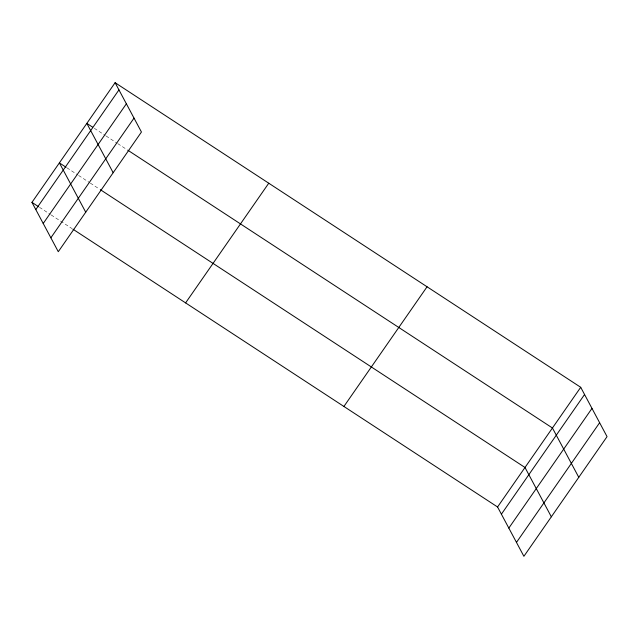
<?xml version="1.0" encoding="UTF-8"?>
<svg xmlns="http://www.w3.org/2000/svg" width="639" height="639" viewBox="0 0 639 639"><rect width="100%" height="100%" fill="white"/><g stroke="black" fill="none" stroke-linecap="round" stroke-linejoin="round"><path stroke-width="0.48" stroke-dasharray="3.19 2.4" d="M94.348 128.303L105.203 135.404M106.034 135.955L116.897 143.056M117.728 143.599L126.913 149.606M66.903 167.801L77.758 174.902M78.597 175.445L89.452 182.546M90.291 183.097L99.476 189.104M39.466 207.292L50.321 214.392M51.16 214.944L72.031 228.594"/><path stroke-width="0.96" d="M115.108 82.695L141.443 132.017L58.285 251.702L31.95 202.371L115.108 82.695L580.715 387.298L607.05 436.629L523.892 556.305L497.557 506.983L72.87 229.145M35.792 209.576L118.95 89.899M43.22 223.474L126.37 103.798M50.864 237.796L134.022 118.119M185.598 302.894L268.755 183.217M343.91 406.46L427.06 286.783M497.557 506.983L580.715 387.298M501.407 514.179L584.557 394.503M508.828 528.086L591.978 408.401M516.472 542.407L599.63 422.722M92.679 127.209L86.832 123.383L113.167 172.714M127.752 150.157L552.439 427.994L578.774 477.317M66.073 167.25L59.387 162.881L85.73 212.204M100.307 189.647L525.002 467.484L551.337 516.807M31.95 202.371L38.628 206.748"/></g></svg>
